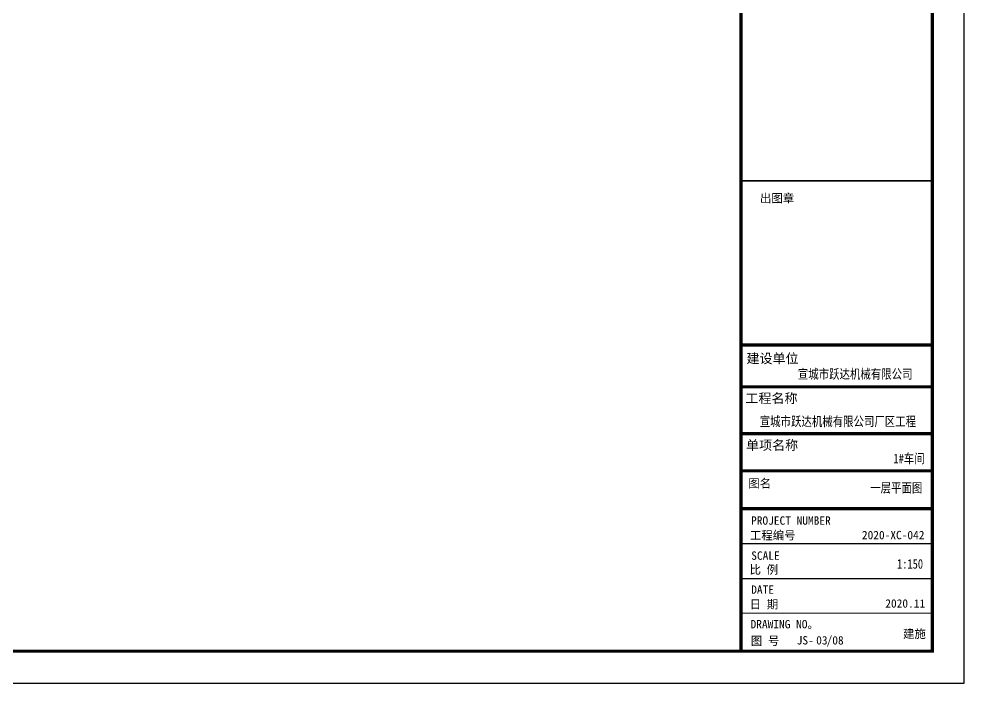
# Model space of a CAD drawing. Extents: x 185245 to 2288779, y -19957 to 815000.
# Drawn here: x 2244229 to 2288779, y 592969 to 624256 of the extents above; entities that cross this region are included whole.
import ezdxf

# ---------------------------------------------------------------- set-up
doc = ezdxf.new("R2010")
doc.units = 0
doc.header["$LTSCALE"] = 1000
doc.header["$MEASUREMENT"] = 0
for name, color, linetype in [('PUB_TITLE', 4, 'Continuous'), ('TEXT', 7, 'Continuous'), ('图框', 4, 'Continuous')]:
    doc.layers.add(name, color=color, linetype=linetype)
doc.styles.add('-黑体', font='simhei.ttf', dxfattribs={"width": 0.8})
doc.styles.add('宋体', font='')
doc.styles.add('黑体', font='simhei.ttf')
doc.styles.get('宋体').set_extended_font_data('NSimSun')

# ---------------------------------------------------------------- blocks, each defined once
blk = doc.blocks.new('FASD321')
at = {"layer": 'PUB_TITLE', "elevation": 0}
blk.add_lwpolyline([(2199679, 592969), (2288779, 592969), (2288779, 655969), (2199679, 655969)], close=True, dxfattribs=at)
at = {"layer": 'PUB_TITLE', "const_width": 150, "elevation": 0}
blk.add_lwpolyline([(2203429, 594469), (2287279, 594469), (2287279, 654469), (2203429, 654469)], close=True, dxfattribs=at)
at = {"layer": '图框', "color": 4, "elevation": 0}
for points, const_width in [([(2278265, 654469), (2278265, 594469)], 148), ([(2278265, 608897), (2287246, 608897)], 149), ([(2278265, 606922), (2287249, 606922)], 149), ([(2278265, 604721), (2287279, 604721)], 149), ([(2278265, 602965), (2287279, 602965)], 149), ([(2278265, 601188), (2287279, 601188)], 149), ([(2278265, 599540), (2287279, 599540)], 60.5), ([(2278265, 597894), (2287279, 597894)], 60.5), ([(2278265, 596262), (2287279, 596262)], 60.5)]:
    blk.add_lwpolyline(points, dxfattribs=dict(at, const_width=const_width))
at = {"layer": '图框', "color": 0, "const_width": 75, "elevation": 0}
blk.add_lwpolyline([(2278265, 616629), (2287279, 616629)], dxfattribs=at)
at = {"layer": 'TEXT', "color": 3, "style": '-黑体', "width": 0.8}
for s, height, p in [('宣城市跃达机械有限公司', 450.22, (2280943, 607305, 0)), ('宣城市跃达机械有限公司厂区工程', 450.22, (2279147, 605072, 0)), ('1#车间', 450.2, (2285449, 603323, 0)), ('一层平面图', 450.2, (2284353, 601943, 0)), ('1:150', 450.2, (2285620, 598358, 0))]:
    blk.add_text(s, height=height, dxfattribs=at).set_placement(p)
at = {"layer": '图框', "color": 4}
for s, height, style, p in [('出图章', 394.4, '黑体', (2279158, 615608, 0)), ('建设单位', 450, '黑体', (2278523, 608038, 0)), ('工程名称', 450, '黑体', (2278473, 606161, 0)), ('单项名称', 450, '黑体', (2278503, 603951, 0)), ('图名', 394.4, '黑体', (2278607, 602177, 0)), ('工程编号', 394.4, '黑体', (2278684, 599730, 0)), ('2020-XC-042', 394.42, '宋体', (2283961, 599744, 0)), ('SCALE', 394.4, '黑体', (2278747, 598777, 0)), ('比 例', 394.4, '黑体', (2278671, 598113, 0)), ('DATE', 394.4, '黑体', (2278745, 597174, 0)), ('日 期', 394.4, '黑体', (2278671, 596480, 0)), ('2020.11', 394.4, '宋体', (2285065, 596522, 0)), ('DRAWING NO。', 394.42, '黑体', (2278714, 595547, 0)), ('图 号', 394.4, '黑体', (2278727, 594760, 0))]:
    blk.add_text(s, height=height, dxfattribs=dict(at, style=style)).set_placement(p)
at = {"layer": '图框', "color": 0, "style": '黑体'}
blk.add_text('PROJECT NUMBER', height=394.42, dxfattribs=at).set_placement((2278737, 600428, 0))
at = {"layer": '图框', "color": 3, "style": '宋体'}
for s, p in [('JS-', (2280890, 594787, 0)), ('/08', (2282297, 594787, 0)), ('建施', (2285902, 595093, 0)), ('03', (2281807, 594787, 0))]:
    blk.add_text(s, height=394.4, dxfattribs=at).set_placement(p)

msp = doc.modelspace()

# ---------------------------------------------------------------- block references
msp.add_blockref('FASD321', (0, 0))

doc.saveas('drawing.dxf')
